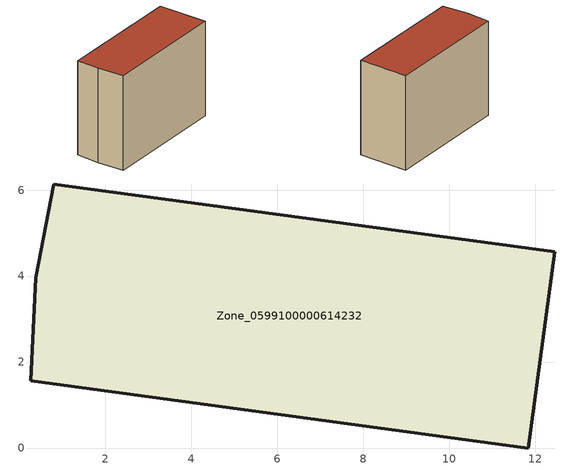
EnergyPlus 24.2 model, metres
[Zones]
Zone_0599100000614232
 floor ground (C_G): 0.8,6.14 12.46,4.57 11.84,0 0.26,1.56 0.38,3.96 z0
 wall outside (C_F): 0.26,1.56 11.84,0 12.46,4.57 0.8,6.14 0.38,3.96 0.26,1.56 z0:8.94
 roof outside (C_R): 12.46,4.57 0.8,6.14 0.38,3.96 0.26,1.56 11.84,0 z8.94
[BUILDING]
Pand.0599100000614232: North Axis=0; Terrain=City; Loads Convergence Tolerance Value=0.04; Temperature Convergence Tolerance Value=0.4; Solar Distribution=FullExterior; Maximum Number of Warmup Days=25; Minimum Number of Warmup Days=1
[Site:Location]
Rotterdam.The.Hague.AP_ZH_NLD Design_Conditions: Latitude=51.96; Longitude=4.45; Time Zone=1; Elevation=-4.5
[SITE:GROUNDTEMPERATURE:BUILDINGSURFACE]
18, 18, 18, 18, 18, 18, 18, 18, 18, 18, 18, 18
[MATERIAL] Thermal Absorptance=0.9; Solar Absorptance=0.7; Visible Absorptance=0.7
Name | Roughness | Thickness | Conductivity | Density | Specific Heat
G.TI.1946 | MediumSmooth | 0.15 | 1 | 540 | 1210
F.TI.1946 | Rough | 0.3 | 0.857143 | 1920 | 840
R.TI.1946 | MediumRough | 0.2 | 0.1 | 1500 | 1000
[CONSTRUCTION]
C_G: G.TI.1946
C_F: F.TI.1946
C_R: R.TI.1946
[ZONE]
Zone_0599100000614232: Type=1; Multiplier=1; Ceiling Height=Autocalculate; Volume=Autocalculate; Floor Area=autocalculate; Part of Total Floor Area=Yes
[ZONEINFILTRATION:DESIGNFLOWRATE]
Infil_Zone_0599100000614232: Zone or ZoneList or Space or SpaceList=Zone_0599100000614232; Schedule=AlwaysOn; Design Flow Rate Calculation Method=Flow/Area; Flow Rate per Floor Area=0.003; Constant Term Coefficient=1; Temperature Term Coefficient=0; Velocity Term Coefficient=0; Velocity Squared Term Coefficient=0
[HVACTEMPLATE:ZONE:IDEALLOADSAIRSYSTEM]
Zone_0599100000614232: Maximum Heating Supply Air Temperature=50; Minimum Cooling Supply Air Temperature=13; Maximum Heating Supply Air Humidity Ratio=0.0156; Minimum Cooling Supply Air Humidity Ratio=0.0077; Heating Limit=NoLimit; Cooling Limit=NoLimit; Dehumidification Control Type=ConstantSensibleHeatRatio; Cooling Sensible Heat Ratio=0.7; Dehumidification Setpoint=60; Humidification Control Type=None; Humidification Setpoint=30; Outdoor Air Method=None; Outdoor Air Flow Rate per Person=0.00944; Outdoor Air Flow Rate per Zone Floor Area=0; Outdoor Air Flow Rate per Zone=0; Demand Controlled Ventilation Type=None; Outdoor Air Economizer Type=NoEconomizer; Heat Recovery Type=None; Sensible Heat Recovery Effectiveness=0.7; Latent Heat Recovery Effectiveness=0.65
[ZONECONTROL:THERMOSTAT]
ThermostatControl_Zone_0599100000614232: Zone or ZoneList=Zone_0599100000614232; Control Type Schedule=DualSetpointControlType; Control 1=Thermostat_Zone_0599100000614232; Temperature Difference Between Cutout And Setpoint=0
[THERMOSTATSETPOINT:DUALSETPOINT]
Thermostat_Zone_0599100000614232: Heating Setpoint Temperature Schedule=HeatingSetpoint_Zone_0599100000614232; Cooling Setpoint Temperature Schedule=CoolingSetpoint_Zone_0599100000614232
[SCHEDULE:COMPACT]
HeatingSetpoint_Zone_0599100000614232: Through: 12/31, For: AllDays, Until: 24:00, 21
CoolingSetpoint_Zone_0599100000614232: Through: 12/31, For: AllDays, Until: 24:00, 24
DualSetpointControlType: Through: 12/31, For: AllDays, Until: 24:00, 4
AlwaysOn: Through: 12/31, For: AllDays, Until: 24:00, 1
